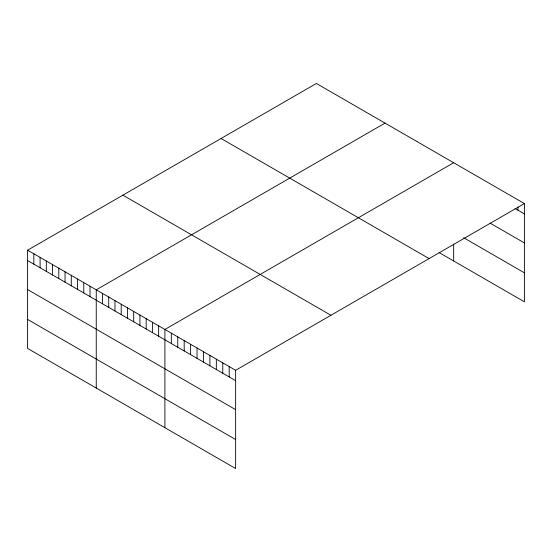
<?xml version="1.0" encoding="UTF-8"?>
<svg xmlns="http://www.w3.org/2000/svg" width="552" height="552" viewBox="0 0 552 552"><rect width="100%" height="100%" fill="white"/><g stroke="black" fill="none" stroke-linecap="round" stroke-linejoin="round"><path stroke-width="0.83" d="M27.6 250.187L235.628 370.295L235.628 468.531L27.6 348.429L27.6 250.187L316.372 83.469L524.4 203.571L524.4 301.813L439.109 252.568M385.02 123.103L96.248 289.828L96.248 388.063M453.668 162.736L164.896 329.461L164.896 427.696M235.628 370.295L524.4 203.571M515.113 208.566L524.4 213.928M490.107 223.132L524.4 242.928M463.673 237.746L524.4 272.812M221.076 138.49L429.104 258.591M122.896 195.173L330.924 315.275M27.6 260.544L235.628 380.652M27.6 289.545L235.628 409.653M27.6 319.429L235.628 439.53M517.969 207.028L517.969 210.215M453.668 244.06L453.668 260.972M229.197 366.583L229.197 376.94M222.767 362.871L222.767 373.228M216.336 359.159L216.336 369.516M209.905 355.447L209.905 365.803M203.481 351.734L203.481 362.091M197.05 348.022L197.05 358.379M190.619 344.31L190.619 354.667M184.189 340.598L184.189 350.955M177.758 336.886L177.758 347.242M171.327 333.173L171.327 343.53M158.659 325.852L158.659 336.209M152.414 322.251L152.414 332.608M146.176 318.649L146.176 329.006M139.932 315.047L139.932 325.404M133.694 311.445L133.694 321.802M127.457 307.837L127.457 318.193M121.212 304.235L121.212 314.592M114.975 300.633L114.975 310.99M108.73 297.031L108.73 307.388M102.493 293.429L102.493 303.786M90.01 286.219L90.01 296.576M83.766 282.617L83.766 292.974M77.528 279.015L77.528 289.372M71.284 275.413L71.284 285.77M65.046 271.812L65.046 282.162M58.802 268.203L58.802 278.56M52.564 264.601L52.564 274.958M46.32 260.999L46.32 271.356M40.082 257.398L40.082 267.755M33.838 253.796L33.838 264.153"/></g></svg>
